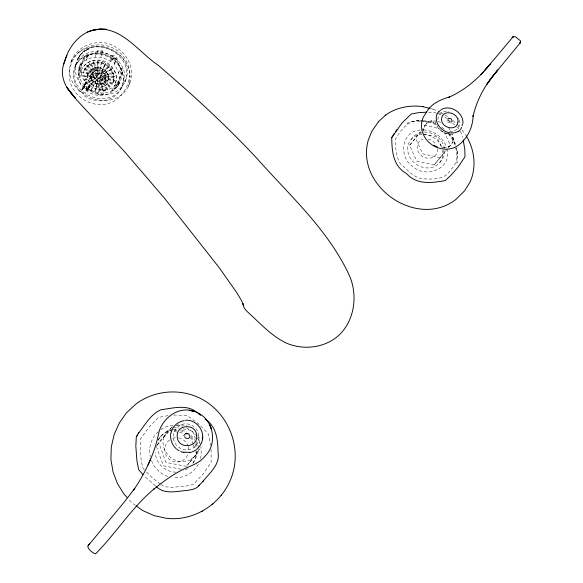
<?xml version="1.0" encoding="UTF-8"?>
<svg xmlns="http://www.w3.org/2000/svg" width="583" height="583" viewBox="0 0 583 583"><rect width="100%" height="100%" fill="white"/><g stroke="black" fill="none" stroke-linecap="round" stroke-linejoin="round"><path stroke-width="0.44" stroke-dasharray="2.92 2.19" d="M199.845 443.218L199.153 438.605L197.754 435.115M86.524 66.054L86.729 65.471L93.083 71.323L92.872 71.84L86.524 66.054L87.159 65.063L93.506 70.915L92.865 71.898M114.611 62.775L114.749 63.146C114.734 62.228 114.567 64.334 114.253 64.662C118.75 70.252 121.271 78.632 118.079 85.672C135.19 58.847 86.874 37.88 78.836 68.204C83.77 56.391 100.342 54.088 110.056 61.259C111.411 62.162 112.424 59.568 113.379 58.774C113.874 55.99 118.116 59.75 117.249 61.273C115.638 63.736 120.397 65.362 120.557 67.781C123.691 73.888 124.303 81.277 121.563 87.647C137.705 58.147 85.963 34.893 75.003 66.921C86.787 41.393 128.756 57.017 122.794 83.799M197.127 450.754L197.018 453.895L195.436 459.134L192.558 463.769M96.399 76.468L96.421 76.052M79.062 72.248C73.975 93.499 108.584 105.355 116.884 84.768M103.861 81.926L104.095 81.365L110.427 87.231L110.194 87.785L103.861 81.926L105.129 79.893L112.876 84.163L112.621 84.71L104.882 80.447L105.414 79.383L113.16 83.653L112.621 84.71M437.891 119.646C437.862 114.035 443.852 110.209 449.07 111.389M95.335 57.09L95.503 55.625L97.937 50.437L102.36 50.532L102.936 51.938L100.691 57.207M90.197 85.278L87.61 90.401L89.811 84.929L83.712 87.115L85.439 82.225L83.712 87.115L87.02 90.132L88.055 90.256L90.197 85.278L87.676 89.906L87.02 90.132L85.475 82.888L83.712 87.115L87.676 89.906M457.014 162.395L456.919 163.094L457.757 156.448L456.693 148.308M92.449 72.766L92.668 72.205L95.058 73.903C94.672 75.353 91.473 72.875 93.025 71.738L95.415 73.429L94.84 74.464M102.018 77.634C102.819 74.493 96.895 72.088 95.372 74.981M114.028 81.226L114.436 80.111L100.349 76.198L99.955 77.32L114.028 81.226L114.297 80.687L100.21 76.774L99.955 77.32M108.219 78.887C110.034 69.639 94.92 63.46 89.957 71.6M97.011 76.613L97.397 75.491L83.223 71.614L82.852 72.744L97.011 76.613L97.266 76.067L83.085 72.19L82.852 72.744M101.952 79.397L102.185 78.843L104.568 80.541C104.153 81.977 100.968 79.492 102.542 78.37L104.925 80.075M105.108 78.275C106.398 72.081 95.925 67.803 92.661 73.312M200.494 458.566L201.324 454.361L200.844 446.68M98.527 75.207L101.624 61.623L101.646 62.366L102.244 61.783L99.015 75.44L98.542 75.316L98.738 74.682M113.619 80.104C111.389 88.463 114.392 78.406 113.685 77.408C113.342 72.423 110.318 67.934 106.164 65.274C99.613 60.785 89.243 62.425 85.14 68.736C81.722 75.55 85.643 66.892 87.086 66.229C90.671 62.818 95.918 61.601 100.713 62.549C109.582 64.13 116.564 74.077 112.92 82.808L113.073 82.473M94.971 91.072L98.236 77.415L94.985 91.181L95.801 90.729L98.855 77.583L98.512 78.18L98.024 77.94M129.922 82.888C136.364 65.588 123.232 47.026 106.121 43.113C91.793 40.446 74.879 48.017 70.747 62.76L73.13 58.242L76.366 54.328L80.469 51.187L79.915 51.603C99.409 38.536 129.659 52.813 130.024 76.723L129.994 75.987L129.739 81.241L128.435 86.466L129.922 82.888C116.257 118.888 57.338 93.921 72.008 59.473M84.171 69.188L84.389 68.626L92.18 72.89L91.946 73.451L84.171 69.188L84.681 68.116L92.471 72.379L91.946 73.451M117.423 83.682C126.03 72.124 117.46 54.984 103.789 52.791C90.693 49.409 80.323 61.011 78.829 73.101M79.769 69.639L80.009 68.758M82.028 63.569C73.881 84.12 106.441 100.524 118.262 81.933M125.352 80.964C137.428 51.96 89.359 31.081 77.065 60.377L80.425 54.875L77.211 60.027C79.011 56.238 81.795 52.973 85.271 50.626L81.642 53.607L85.453 50.634L88.915 48.943L85.606 50.524C105.29 37.888 134.36 60.275 124.973 81.744L125.352 80.964C112.432 109.808 64.881 88.354 77.386 59.561M80.49 64.181C69.996 88.106 109.458 105.385 119.923 81.758M75.972 64.48C63.766 92.566 110.114 113.43 122.7 85.3M85.788 92.602L85.548 92.865M97.317 61.674L97.529 61.135L97.806 69.698L98.192 69.829L98.651 69.18L98.163 61.149L97.317 61.674L97.806 69.698M85.096 83.493L85.264 84.273L97.755 77.124L85.264 84.273M98.68 83.617L98.891 83.099L99.081 91.728L99.467 91.852L99.926 91.232L99.525 83.114L98.68 83.617L99.081 91.728M97.47 75.644L97.682 75.061L89.818 63.124L89.622 63.722L97.47 75.644L98.214 74.777L90.35 62.84L89.622 63.722M79.937 67.949L78.224 72.299L78.45 76.475L79.652 77.75L81.7 72.656L81.416 67.511L80.41 67.49L79.937 67.949L80.17 72.161L81.7 72.656M86.328 60.508L88.434 55.254L87.69 54.576L86.991 54.562L84.003 57.447L82.261 61.871L82.713 64.006M113.284 58.861L112.592 59.736L113.328 58.847L110.595 57.119L103.665 54.226L95.014 53.33L90.773 53.942L86.758 55.254L81.372 58.351L78.399 61.222L75.236 66.389L73.939 70.237L73.392 74.296L73.611 78.435L76.118 86.211L79.929 91.567L83.486 87.931M101.974 77.962L101.85 78.26C104.022 73.895 96.501 70.864 95.073 75.557L95.218 75.265M104.925 79.15L104.794 79.463C108.285 71.665 94.876 66.243 92.099 74.398L92.245 74.092M107.891 80.323L107.768 80.622C112.592 69.355 93.287 61.536 89.141 73.188L89.279 72.897M199.131 449.005L195.72 455.389L190.131 459.936L190.692 459.623C176.489 467.704 158.503 451.745 164.049 436.623L163.889 437.279L167.365 430.946L172.976 426.486M107.032 90.044L107.25 89.476L99.394 77.488L99.19 78.071L107.032 90.044L107.782 89.192L99.933 77.204L99.19 78.071M81.518 70.157C85.154 59.386 101.93 56.471 110.398 65.056C121.147 75.965 113.772 85.745 115.215 83.894C122.233 65.449 93.091 51.552 82.91 67.526M88.82 85.934L87.02 90.132L89.527 85.941L87.61 90.401M91.881 89.25L91.546 89.818L91.116 89.585L95.284 81.86L95.087 82.509L95.729 82.458L91.64 89.753M82.028 89.724L82.611 88.973L79.995 91.502M110.078 60.945L112.424 55.728L113.772 55.101L117.074 58.096L117.117 58.752L114.071 64.575M97.565 93.994L99.81 89.068L105.261 89.148L105.319 90.095L103.257 94.504L98.491 94.65L97.565 93.994L102.965 94.067M91.203 76.788L91.429 76.278L82.822 76.045L82.567 76.592L82.793 75.447L91.4 75.681L91.159 76.825L82.567 76.592M118.429 73.283L120.863 68.189L121.854 68.211L122.372 68.677L122.649 72.853L120.572 77.124L118.757 78.341M91.691 77.517L91.699 76.628L94.548 76.329L94.388 77.473L91.538 77.772M82.524 89.148L83.114 87.814L82.633 88.361M111.965 90.54L114.348 85.599L117.948 82.021L118.735 83.362L116.687 87.552L113.765 90.46L111.965 90.54L115.529 86.991M118.589 84.44L117.657 86.35L118.983 83.668M121.65 87.406C115.747 102.098 95.029 104.554 83.442 95.204C84.717 93.01 81.299 91.917 80.403 90.562M83.566 86.721L86.116 81.562L83.566 86.721L84.375 86.903L86.473 81.89L84.018 86.576L88.055 90.256M105.953 77.109L106.193 76.606L114.713 76.876L114.421 77.415L105.909 77.153L105.887 76.701L106.164 76.009L114.683 76.278L114.421 77.415M105.822 79.871L105.975 79.565C102.783 89.082 87.093 82.72 91.196 73.677C88.033 81.912 101.26 87.887 105.334 80.833M102.404 79.55L102.652 79.142C100.072 84.243 91.64 79.871 94.147 74.835C92.34 79.266 99.008 83.012 102.105 79.805M102.892 78.676L102.506 79.434M115.813 86.889L119.887 78.698M105.64 75.098L105.581 74.223L113.845 72.336L113.729 73.465L114.035 72.919L105.778 74.799C106.412 76.876 101.602 77.51 102.943 75.36L105.778 75.069M88.084 87.319L94.111 81.205L88.004 87.37L87.844 86.386L93.637 80.767L93.87 81.707M94.84 82.159L96.712 79.514C94.832 83.857 92.894 82.123 96.18 79.142L95.976 79.798L96.465 80.024M102.04 70.937L106.04 63.715L101.719 70.915L105.61 63.11L105.399 63.78L105.924 63.941M101.158 73.633L103.016 70.988C101.151 75.324 99.227 73.618 102.491 70.616L102.28 71.286L102.768 71.505M103.679 72.008L109.611 65.945L103.592 72.066L103.453 71.068L109.145 65.515L108.919 66.192L109.356 66.462M111.091 61.222L110.624 61.594M158.263 440.078C161.032 434.801 166.17 430.589 172.131 429.62M160.004 437.345L160.704 436.259M156.761 445.448L158.671 442.497L172.189 426.741L179.28 428.097M198.38 464.148C193.563 473.279 183.077 478.825 172.816 477.564M100.575 77.714C100.072 79.026 96.538 79.018 96.501 76.752M410.964 139.592C413.558 135.671 417.829 132.662 422.609 132.348M447.336 149.037L434.189 164.938L416.83 161.17L409.645 145.291L420.467 131.656M434.189 164.938L444.159 152.768L442.154 148.417M190.102 461.758L196.588 453.887L195.677 451.439M189.752 462.297L186.422 466.342L165.951 462.45L158.671 442.497M448.334 147.812L450.36 145.349L444.341 132.341M186.859 465.664L199.634 450.338L199.014 448.677M409.645 145.291L419.658 133.128L421.422 133.573M439.706 162.548C442.898 159.166 445.208 154.531 444.494 149.787M421.487 130.461L425.488 125.462L438.598 128.471M104.335 81.095L110.85 86.823L110.194 87.785M156.871 445.536L169.602 430.655L171.956 431.107M118.735 83.362L115.791 86.284L114.348 85.599M105.319 90.095L104.853 90.562L100.385 90.496L99.81 89.068M122.649 72.853L121.198 73.29L120.863 68.189M113.933 57.695L111.732 59.83M117.117 58.752L116.462 59.393L112.424 55.728M88.434 55.254L84.79 58.781L84.003 57.447M158.219 431.712C151.318 437.738 148.242 447.708 150.312 456.606M111.885 59.677L112.293 59.298L111.36 60.115L114.552 62.855M94.388 77.473L94.665 76.927L91.815 77.226L91.72 78.625L92.012 78.078L83.653 80.017L83.376 80.563L91.72 78.625M100.393 77.911L98.381 78.465L96.654 77.153M102.768 76.497L103.053 75.95L105.895 75.666L105.596 76.205M86.24 90.657L86.627 90.795M99.89 76.22L112.235 69.085L99.89 76.22L99.853 75.141L111.885 68.561L111.907 69.647M160.85 429.627L163.677 427.805L168.378 425.976L173.333 425.109M85.22 83.201L97.405 76.599L97.441 77.67M407.648 123.049L406.992 123.304C411.926 121.41 417.246 119.879 422.588 120.528M91.815 77.495L83.464 79.434L83.34 80.49M105.472 75.345L113.729 73.465M173.005 429.438L177.451 429.226M175.76 425.313L179.382 424.679L186.677 425.59M443.197 147.907L449.289 146.486L450.397 145.473L447.941 146.967L449.289 146.486L451.293 144.533L452.794 142.208L452.204 143.6L453.545 138.025L453.472 139.366L452.51 134.039M420.19 130.024C401.549 130.825 398.16 157.009 412.611 166.257C425.255 178.806 451.482 169.259 447.241 150.028M412.808 121.366L412.035 121.461L419.053 120.586L418.397 120.666L422.5 120.936M168.064 415.628L158.889 417.37L156.958 418.929L148.876 427.324L140.561 438.926L140.117 446.767L141.144 460.074L142.799 467.785L144.387 469.818M452.51 134.192C444.326 135.278 435.851 128.777 435.21 120.462M420.226 121.33C408.093 119.362 400.798 130.308 395.325 139.286C395.682 147.55 395.711 157.14 400.63 164.063C407.932 170.098 415.074 179.586 425.524 178.908C434.984 179.404 445.747 179.119 450.732 169.529C457.91 163.488 457.779 154.473 455.192 146.216M173.712 415.052L186.815 415.358L198.373 423.622L208.357 433.839L210.652 445.376M103.271 91.429L104.08 90.7L101.391 82.691L100.582 83.42L100.786 82.83L103.271 91.429L100.582 83.42M95.962 70.215L96.763 69.464L94.001 61.528L93.214 62.286L93.404 61.674L95.962 70.215L93.214 62.286M421.13 121.264C425.692 121.709 430.91 120.528 434.991 123.064M449.515 131.714C455.768 132.632 461.379 126.117 459.134 120.098M102.936 51.938L97.529 51.821L97.478 50.881M176.693 425.196L182.486 426.173M428.439 112.22L435.946 112.789M441.681 147.791L444.326 147.951M423.571 129.922C433.854 130.279 443.627 137.69 446.542 147.579M436.055 120.98L430.494 121.111L431.77 120.725L426.479 123.144L427.696 122.262L424.154 126.467L424.876 125.17L423.484 130.672L423.622 129.39L423.841 132.494M423.484 120.586L432.448 122.321L435.435 123.654M423.324 120.987L431.486 122.714L436.157 124.791M424.344 132.071C433.686 131.926 442.577 138.841 444.421 148.06M97.412 72.788L98.228 72.103L97.667 69.406L96.836 70.004L97.048 69.479L97.412 72.788L96.851 70.091M99.678 83.486L100.502 82.815L99.963 80.097L99.125 80.687L99.336 80.17L99.678 83.486L99.139 80.775M96.093 92.508L89.84 90.03L87.151 87.997M179.564 432.542L184.046 433.315M183.069 428.796L192.412 430.64L196.019 440.449M176.882 432.047L172.736 431.26M181.196 469.206L163.437 465.832L156.28 446.184M450.674 122.984L448.043 122.408L447.744 121.832M424.06 134.243L436.907 137.034L441.834 147.71M440.282 157.658L422.682 153.825L415.373 137.756M433.227 109.232L439.728 112.104M437.811 121.417L440.916 122.452M430.699 108.606L433.315 109.254M181.852 429.955L186.793 432.09M440.529 112.461L442.934 113.532M186.4 427.74L192.113 431.362L195.655 435.056M167.802 476.449C160.478 473.855 154.174 468.12 151.558 460.738M89.818 90.015L92.872 91.546M438.139 113.146L443.153 116.097M445.135 114.989L448.815 117.431M441.863 127.262L445.113 129.754M160.289 484.007L152.892 478.3L146.209 471.756M161.017 484.524L164.69 486.827L172.444 487.271L185.562 486.193L193.148 484.473L203.088 474.154L211.126 462.37L211.082 449.471M444.632 117.008L446.658 118.444M135.467 505.381L132.567 503.311L128.909 499.405M155.413 485.814L144.62 476.369M452.517 123.028L454.995 125.221M453.042 120.586L457.531 124.813M458.172 125.411L459.455 126.62M448.356 133.259L452.597 137.515L454.995 145.342M456.839 127.065L458.675 128.916M190.867 435.246L193.483 438.154L194.562 440.245M462.086 130.104L465.759 134.972M448.713 127.932L452.102 133.245M448.699 133.135L452.597 138.331L455.461 144.03M448.4 133.973L452.466 139.388L455.447 145.327M197.513 437.935L200.035 443.357M447.467 121.22L446.928 120.011M458.311 118.065L458.77 119.063M460.504 131.335L462.538 137.238M198.701 447.846L196.311 441.273M193.046 444.151L190.685 437.731M193.33 444.953L194.766 448.983M456.117 147.667L457.24 151.565L457.159 150.895L457.67 157.082M196.005 443.036L196.865 446.87M96.494 76.992L96.435 76.329M79.375 72.656L79.652 77.75M442.65 150.48A18.401 15.967 35.1 0 1 428.257 167.94A18.401 15.967 35.1 0 1 407.889 151.711A18.401 15.967 35.1 0 1 422.384 134.33M423.141 134.323A18.401 15.967 35.1 0 1 441.965 147.863M437.49 149.037A10.654 9.233 35.1 0 1 429.328 158.255A10.654 9.233 35.1 0 1 417.603 150.276A10.654 9.233 35.1 0 1 423.083 139.235M428.279 139.067A10.654 9.233 35.1 0 1 436.179 144.897M447.817 133.74A14.065 12.032 34.6 0 1 444.37 132.56M443.714 132.224A14.065 12.032 34.6 0 1 441.244 130.599M440.682 130.133A14.065 12.032 34.6 0 1 436.769 124.966M175.869 472.157A21.061 20.616 70.8 0 1 155.18 452.605M157.927 440.311A21.061 20.616 70.8 0 1 172.233 430.392M174.004 430.181A21.061 20.616 70.8 0 1 177.589 430.239M180.234 430.684A21.061 20.616 70.8 0 1 184.468 432.2M190.947 437.082A21.061 20.616 70.8 0 1 193.862 441.229M195.145 444.086A21.061 20.616 70.8 0 1 195.997 447.103M196.435 450.987A21.061 20.616 70.8 0 1 192.798 463.288M187.755 468.433A21.061 20.616 70.8 0 1 182.96 470.94M187.609 455.068A12.207 11.944 70.1 0 1 169.048 459.069A12.207 11.944 70.1 0 1 169.872 439.757M172.641 438.336A12.207 11.944 70.1 0 1 175.68 437.695M178.792 437.877A12.207 11.944 70.1 0 1 187.959 445.769M188.207 446.527A12.207 11.944 70.1 0 1 188.637 451.257M87.516 74.843C85.577 85.847 102.499 92.296 108.095 82.546C101.588 92.748 83.704 83.755 88.164 72.452L87.516 74.843M199.029 437.243C199.291 445.12 191.1 451.665 183.485 449.559A13.015 12.717 63.6 0 1 179.958 448.145L176.328 445.018A13.015 12.717 63.6 0 1 174.375 441.703C170.09 432.659 179.221 421.429 188.958 424.271A13.088 12.79 63.5 0 1 192.456 425.67L196.063 428.767A13.088 12.79 63.6 0 1 198.001 432.039L199.029 437.243M129.747 74.697C128.777 87.435 120.564 100.619 107.534 103.687C89.337 108.504 68.517 93.455 69.341 74.194C70.893 34.557 128.107 35.563 129.747 74.697M80.469 91.247L79.929 91.567L80.425 91.283"/><path stroke-width="0.87" d="M426.661 112.169L418.565 112.665L411.241 113.998L402 123.042L391.725 137.719C391.995 151.544 392.986 165.973 406.438 173.472C416.656 185.059 431.639 183.011 445.274 180.577L450.812 175.396L457.786 167.532L464.986 156.747L464.797 149.518L463.172 139.782M170.651 433.92L170.608 437.294M87.428 32.007L93.885 29.952C82.327 32.429 73.451 41.816 68.175 51.974C66.375 56.311 64.633 60.719 63.438 65.245C59.51 77.663 66.907 89.454 75.258 98.075L66.965 87.523L76.526 99.802L124.667 151.791L164.45 198.184L219.128 267.597L236.625 292.44L241.398 300.354L243.614 305.383L243.009 303.707C243.228 307.445 245.538 310.171 248.307 312.568C260.484 323.623 271.838 336.406 287.011 343.387C300.988 349.137 317.64 348.488 330.874 341.033C352.963 328.703 359.164 298.926 349.844 276.612C329.009 230.504 290.115 195.866 257.125 158.62C226.051 125.258 192.39 94.468 157.731 64.888C138.404 52.004 119.836 23.874 93.404 30.097L100.057 29.15L106.325 29.296L100.057 29.15L93.404 30.097M88.106 545.732L87.778 546.941C89.061 549.958 92.42 552.961 95.568 553.85C115.951 533.336 131.62 507.749 154.058 488.94L153.424 489.48C162.344 482.126 171.803 475.32 182.049 469.913C189.876 465.941 199.073 463.776 204.713 456.511C218.844 443.211 212.999 416.976 194.197 411.372C179.149 405.899 163.444 417.246 159.035 431.653C155.063 452.751 145.604 472.449 133.594 490.114L134.724 488.452L124.456 501.854L88.106 545.732L89.542 543.706M201.31 443.284C206.411 432.681 197.156 419.141 185.387 420.248M437.002 113.918C432.608 125.768 448.138 137.661 458.653 131.088M63.664 64.101L66.819 55.188M150.312 459.863L150.691 459.003L147.973 465.081M137.304 435.195L136.284 437.345L135.817 446.09L136.969 461.189L138.761 469.803L142.857 474.496M202.746 481.616C209.428 473.097 220.287 464.651 218.064 452.517C217.838 440.194 216.679 426.37 205.129 419.162M391.725 137.719L392.745 135.868M138.207 433.672C144.773 425.182 150.873 413.981 161.09 409.718C172.911 408.253 187.522 403.786 197.382 412.859M136.794 436.077L138.718 432.783M136.189 505.891L142.718 510.54L154.043 515.605L166.242 518.272C195.589 521.923 224.768 501.664 232.741 473.411L232.814 473.185C240.874 445.55 228.099 413.879 202.964 399.785C181.991 387.855 154.466 389.648 135.387 404.485L126.409 412.932L119.398 422.886L114.151 434.532L111.287 447.023L110.916 459.433L113.036 471.887L117.431 483.577L124.041 494.187L127.087 497.445M395.74 131.386L397.03 129.521M393.153 135.139L394.392 133.347M378.688 121.446L371.786 131.364L368.121 140.634C355.623 187.077 417.712 229.214 455.891 199.437L464.593 190.845L469.891 182.355C476.821 167.459 474.635 149.649 466.196 135.832M183.769 435.669L185.766 433.271L188.841 433.869L189.927 436.856L188.418 438.686M451.439 122.08L452.189 121.162L451.067 118.772L448.444 118.189L447.678 119.1M488.088 66.535L513.127 36.758L515.357 36.685L520.415 40.788L520.408 42.406L519.672 43.528L490.704 78.676L497.78 69.945L486.798 84.346L490.492 79.128C482.199 90.205 476.143 102.929 472.988 116.403L473.185 115.478C472.791 126.926 468.113 137.639 458.959 144.803C450.717 151.434 438.46 150.086 430.509 143.666C421.385 136.823 418.069 122.619 425.743 113.488C430.407 103.993 440.099 99.737 449.653 96.902L448.793 97.303C465.307 90.125 479.044 77.954 490.252 64.028L480.982 74.573L482.505 72.875M487.687 66.987L485.041 69.996M156.076 486.339C164.151 494.88 176.685 491.192 186.932 490.441C191.472 489.807 196.405 489.21 199.255 485.187M198.548 485.923L203.482 480.844M221.154 495.521L221.518 495.156M212.926 503.938L212.154 504.572M385.203 115.434L385.589 115.077C396.396 107.359 410.104 104.802 423.12 106.711L423.251 106.747M378.287 121.818L385.589 115.077M202.017 511.459L202.403 511.196M440.916 109.779C450.302 104.044 463.769 112.679 462.946 123.53M189.985 452.364L183.317 452.189M187.653 438.496L185.314 438.037L184.731 436.572M185.605 433.65L187.165 433.985M423.12 106.711L429.962 108.416M450.251 121.402L449.063 121.126L448.487 119.938M433.934 145.371L437.294 146.865M198.038 413.362L200.676 415.402M460.016 130.045A14.065 12.032 34.6 0 1 458.916 131.182M437.068 113.867A14.065 12.032 34.6 0 1 440.362 110.5M462.363 124.23A14.065 12.032 34.6 0 1 462.1 125.826M461.619 127.342A14.065 12.032 34.6 0 1 460.49 129.419M191.326 452.153A16.193 15.821 63.4 0 1 189.701 452.546M183.885 452.525A16.193 15.821 63.4 0 1 180.664 451.548M179.156 450.819A16.193 15.821 63.4 0 1 177.028 449.413M176.372 448.881A16.193 15.821 63.4 0 1 170.717 437.804M170.899 433.599A16.193 15.821 63.4 0 1 184.308 420.7M202.447 437.112A16.193 15.821 63.4 0 1 202.345 438.795M201.026 443.627A16.193 15.821 63.4 0 1 196.456 449.486M195.793 449.974A16.193 15.821 63.4 0 1 192.113 451.891M196.624 435.421C198.417 447.955 177.771 449.522 177.254 436.813C175.541 424.344 196.048 422.799 196.624 435.421M457.947 122.146C456.883 132.028 440.267 127.917 441.63 118.429C442.745 108.613 459.251 112.701 457.947 122.146M520.43 42.202L519.672 43.528L520.43 42.202M512.836 37.072L512.158 37.706L513.317 36.678L512.836 37.072M194.197 411.372L189.235 410.221L194.219 411.416M211.607 429.394L209.574 424.562L211.607 429.394"/></g></svg>
